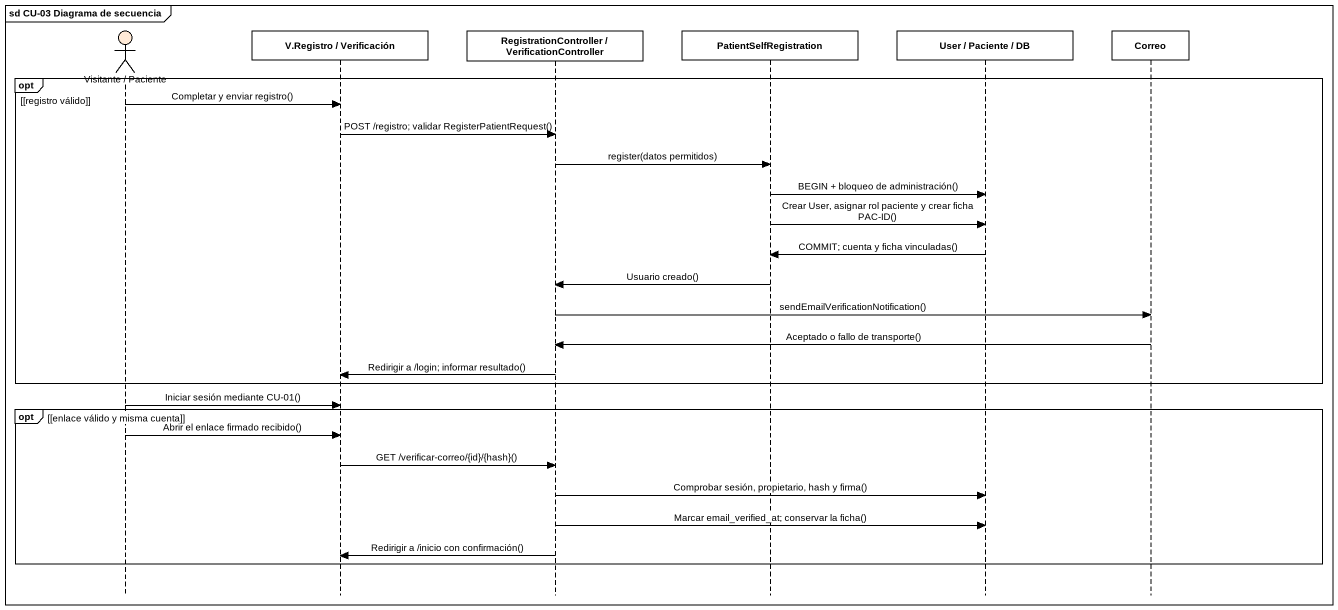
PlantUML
@startuml
mainframe sd CU-03 Diagrama de secuencia
hide footbox
actor "Visitante / Paciente" as Visitante_Paciente #FFEAD7
participant "V.Registro / Verificación" as V_Registro_Verificación #FFFFFF
participant "RegistrationController / VerificationController" as RegistrationController #FFFFFF
participant PatientSelfRegistration #FFFFFF
participant "User / Paciente / DB" as User_Paciente_DB #FFFFFF
participant Correo #FFFFFF

opt [registro válido]
  Visitante_Paciente -> V_Registro_Verificación : Completar y enviar registro()
  V_Registro_Verificación -> RegistrationController : POST /registro; validar RegisterPatientRequest()
  RegistrationController -> PatientSelfRegistration : register(datos permitidos)
  PatientSelfRegistration -> User_Paciente_DB : BEGIN + bloqueo de administración()
  PatientSelfRegistration -> User_Paciente_DB : Crear User, asignar rol paciente y crear ficha PAC-ID()
  User_Paciente_DB -> PatientSelfRegistration : COMMIT; cuenta y ficha vinculadas()
  PatientSelfRegistration -> RegistrationController : Usuario creado()
  RegistrationController -> Correo : sendEmailVerificationNotification()
  Correo -> RegistrationController : Aceptado o fallo de transporte()
  RegistrationController -> V_Registro_Verificación : Redirigir a /login; informar resultado()
end
Visitante_Paciente -> V_Registro_Verificación : Iniciar sesión mediante CU-01()
opt [enlace válido y misma cuenta]
  Visitante_Paciente -> V_Registro_Verificación : Abrir el enlace firmado recibido()
  V_Registro_Verificación -> RegistrationController : GET /verificar-correo/{id}/{hash}()
  RegistrationController -> User_Paciente_DB : Comprobar sesión, propietario, hash y firma()
  RegistrationController -> User_Paciente_DB : Marcar email_verified_at; conservar la ficha()
  RegistrationController -> V_Registro_Verificación : Redirigir a /inicio con confirmación()
end
@enduml
